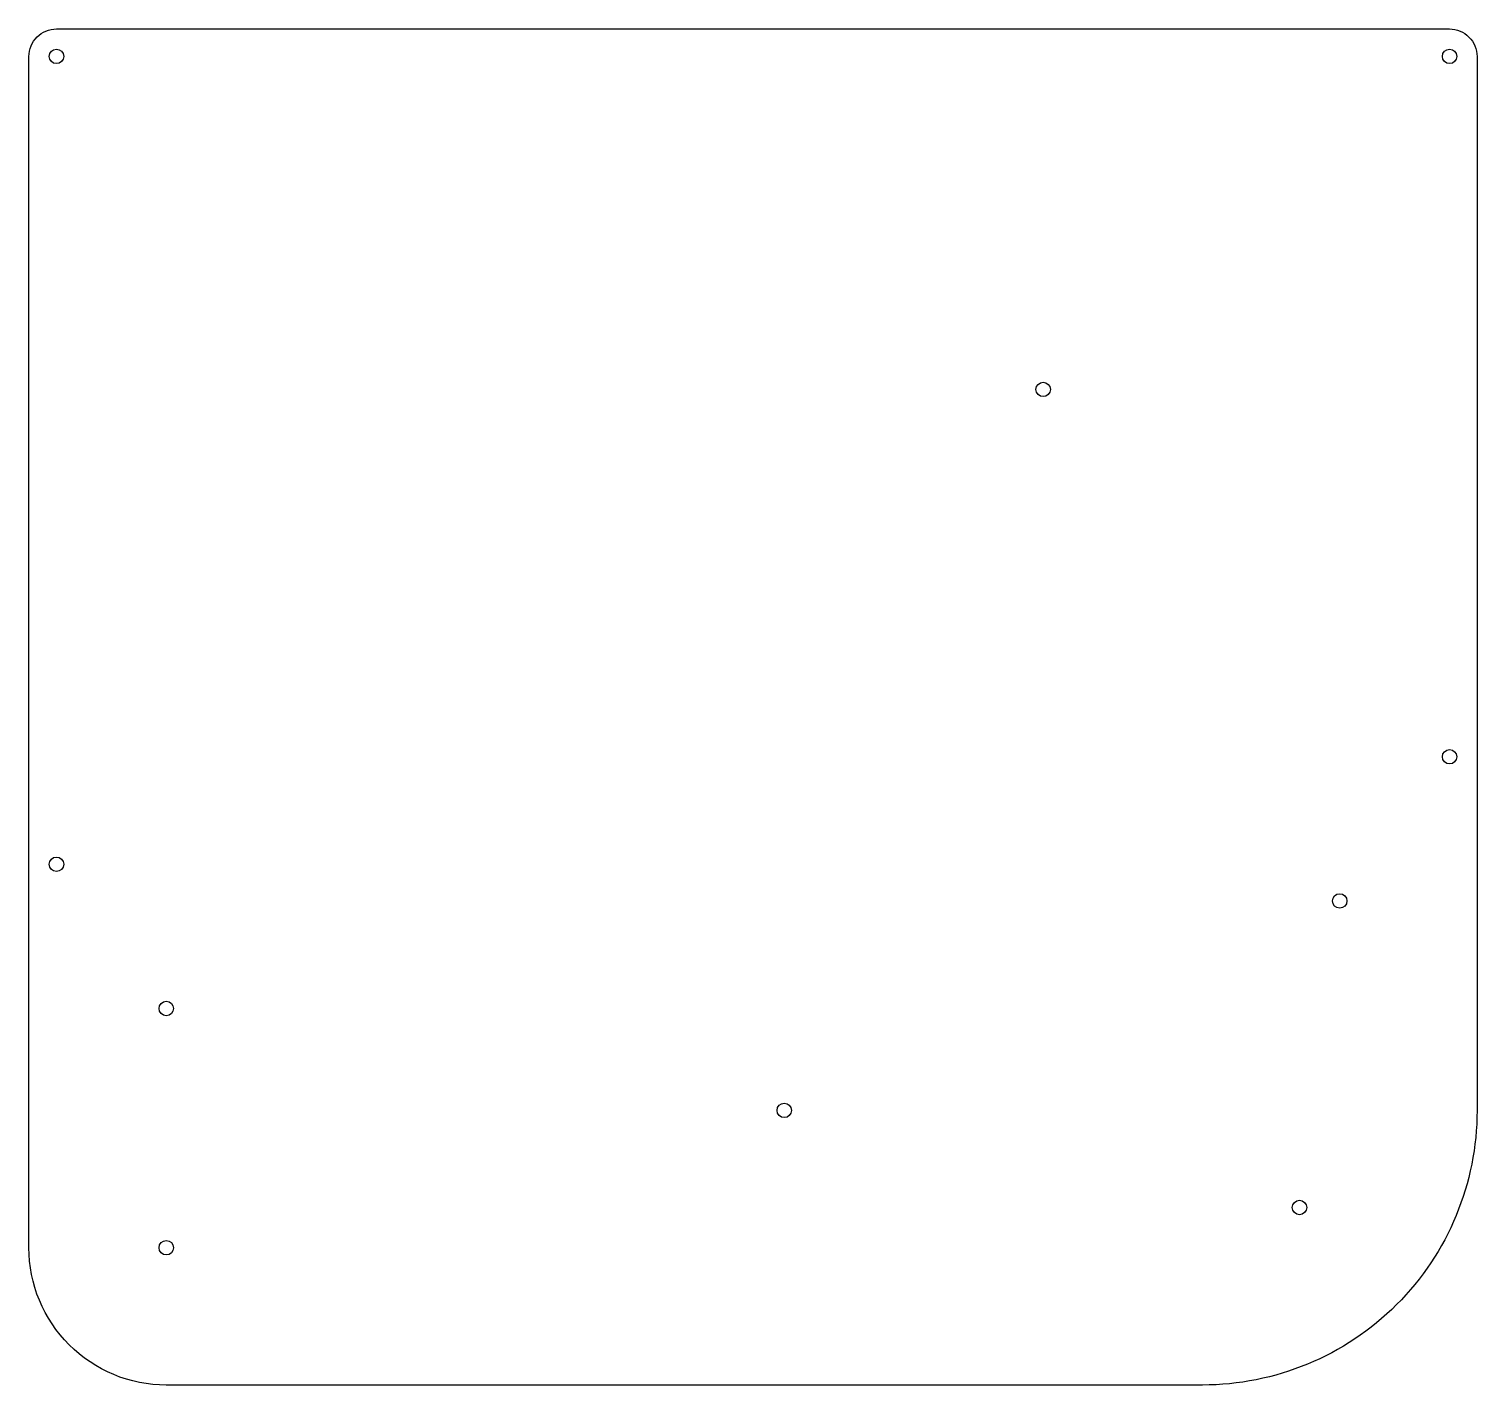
# Model space of a CAD drawing. Header units: millimetres. Extents: x 235 to 446, y -203 to -5.
import ezdxf

# ---------------------------------------------------------------- set-up
doc = ezdxf.new("R2010")
doc.units = ezdxf.units.MM
doc.layers.get('0').update_dxf_attribs({"linetype": 'CONTINUOUS'})

msp = doc.modelspace()

# ---------------------------------------------------------------- linework, layer by layer
msp.add_lwpolyline([(446.39, -162.5, -0.414214), (406.39, -202.5), (255.48, -202.5, -0.414214), (235.47, -182.5), (235.47, -9, -0.414214), (239.48, -5), (442.39, -5, -0.414214), (446.39, -9)], format="xyb", close=True)
for centre in [(239.48, -9), (442.39, -9), (383.2, -57.5), (442.39, -111), (239.48, -126.66), (426.39, -132), (255.48, -147.66), (345.48, -162.5), (420.53, -176.64), (255.48, -182.5)]:
    msp.add_circle(centre, 1.05)

doc.saveas('drawing.dxf')
